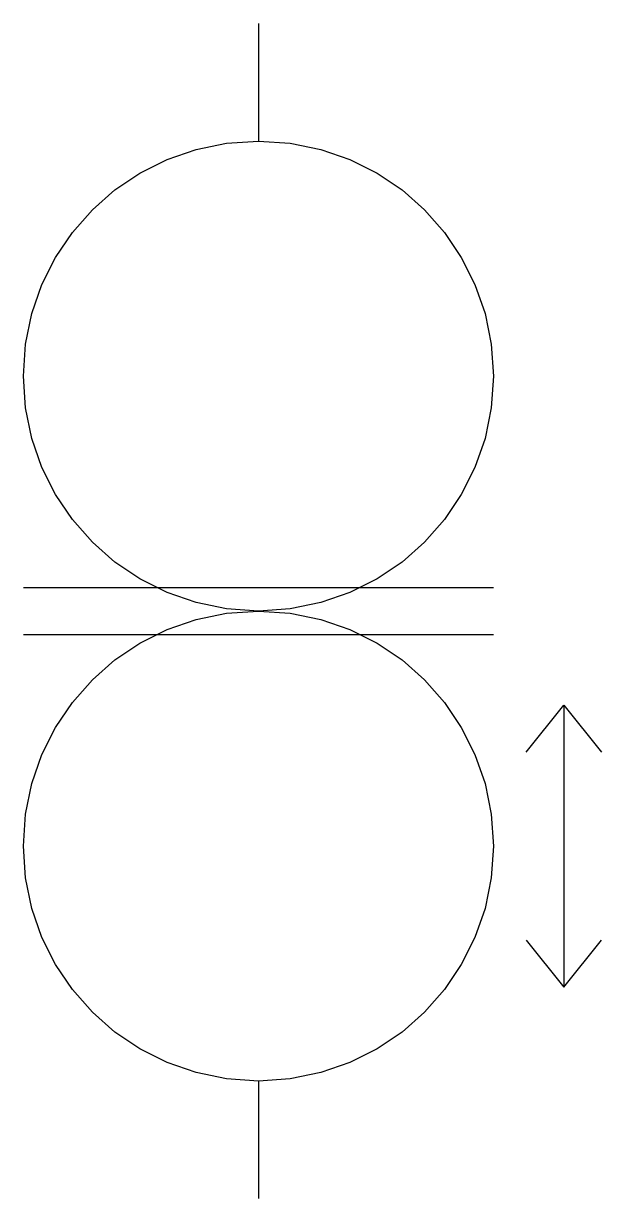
# Model space of a CAD drawing. Header units: millimetres. Extents: x -5 to 7.3, y -25 to 0.
import ezdxf
from ezdxf.enums import TextEntityAlignment as Align

# ---------------------------------------------------------------- set-up
doc = ezdxf.new("R2010")
doc.units = ezdxf.units.MM
doc.layers.get('0').update_dxf_attribs({"linetype": 'CONTINUOUS'})
doc.styles.add('ARIAL', font='arial.ttf')

# ---------------------------------------------------------------- blocks, each defined once
blk = doc.blocks.new('291_E_MV_SLD_IEC60617_voltage_regulator')
at = {"true_color": 0x0000ff}
for p, q in [((0, 0), (0, -2.5)), ((-5, -12), (5, -12)), ((-5, -13), (5, -13)), ((6.5, -14.5), (6.5, -20.5)), ((0, -22.5), (0, -25))]:
    blk.add_line(p, q, dxfattribs=at)
for points in [[(5, -7.5), (4.954, -8.178), (4.821, -8.829), (4.607, -9.446), (4.317, -10.023), (3.958, -10.555), (3.535, -11.035), (3.055, -11.458), (2.523, -11.817), (1.946, -12.107), (1.329, -12.321), (0.678, -12.454), (0, -12.5), (-0.678, -12.454), (-1.329, -12.321), (-1.946, -12.107), (-2.523, -11.817), (-3.055, -11.458), (-3.535, -11.035), (-3.958, -10.555), (-4.317, -10.023), (-4.607, -9.446), (-4.821, -8.829), (-4.954, -8.178), (-5, -7.5), (-4.954, -6.822), (-4.821, -6.171), (-4.607, -5.554), (-4.317, -4.977), (-3.958, -4.445), (-3.535, -3.965), (-3.055, -3.542), (-2.523, -3.183), (-1.946, -2.893), (-1.329, -2.679), (-0.678, -2.546), (0, -2.5), (0.678, -2.546), (1.329, -2.679), (1.946, -2.893), (2.523, -3.183), (3.055, -3.542), (3.535, -3.965), (3.958, -4.445), (4.317, -4.977), (4.607, -5.554), (4.821, -6.171), (4.954, -6.822), (5, -7.5)], [(5, -17.5), (4.954, -18.178), (4.821, -18.829), (4.607, -19.446), (4.317, -20.023), (3.958, -20.555), (3.535, -21.035), (3.055, -21.458), (2.523, -21.817), (1.946, -22.107), (1.329, -22.321), (0.678, -22.454), (0, -22.5), (-0.678, -22.454), (-1.329, -22.321), (-1.946, -22.107), (-2.523, -21.817), (-3.055, -21.458), (-3.535, -21.035), (-3.958, -20.555), (-4.317, -20.023), (-4.607, -19.446), (-4.821, -18.829), (-4.954, -18.178), (-5, -17.5), (-4.954, -16.822), (-4.821, -16.171), (-4.607, -15.554), (-4.317, -14.977), (-3.958, -14.445), (-3.535, -13.965), (-3.055, -13.542), (-2.523, -13.183), (-1.946, -12.893), (-1.329, -12.679), (-0.678, -12.546), (0, -12.5), (0.678, -12.546), (1.329, -12.679), (1.946, -12.893), (2.523, -13.183), (3.055, -13.542), (3.535, -13.965), (3.958, -14.445), (4.317, -14.977), (4.607, -15.554), (4.821, -16.171), (4.954, -16.822), (5, -17.5)]]:
    blk.add_lwpolyline(points, close=True, dxfattribs=at)
for points in [[(5.7, -15.5), (6.5, -14.5), (7.3, -15.5)], [(5.7, -19.5), (6.5, -20.5), (7.3, -19.5)]]:
    blk.add_lwpolyline(points, dxfattribs=at)
at = {"true_color": 0x0000ff, "style": 'ARIAL'}
blk.add_attdef('TAG', text='', height=2.5, dxfattribs=at).set_placement((-7, -2.2), align=Align.RIGHT)
at = {"color": 7, "style": 'ARIAL'}
for tag, p in [('VOLTAGE', (-7, -9)), ('POWER', (-7, -12)), ('STEPS', (-7, -15)), ('MANUFACTURER', (-7, -18))]:
    blk.add_attdef(tag, text='', height=1.7, dxfattribs=at).set_placement(p, align=Align.RIGHT)

msp = doc.modelspace()

# ---------------------------------------------------------------- block references
msp.add_blockref('291_E_MV_SLD_IEC60617_voltage_regulator', (0, 0))

doc.saveas('drawing.dxf')
